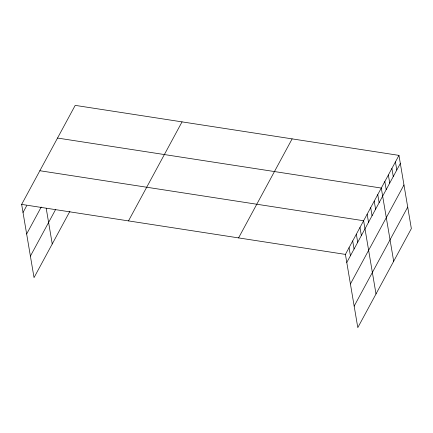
<?xml version="1.0" encoding="UTF-8"?>
<svg xmlns="http://www.w3.org/2000/svg" width="433" height="433" viewBox="0 0 433 433"><rect width="100%" height="100%" fill="white"/><g stroke="black" fill="none" stroke-linecap="round" stroke-linejoin="round"><path stroke-width="0.65" d="M69.913 211.272L34.034 277.623L21.65 204.403L75.201 105.376L398.966 155.377L411.35 228.597L357.799 327.624L345.415 254.404L398.966 155.377M23.019 212.489L26.662 205.756M26.651 233.982L41.222 207.05M30.397 256.13L55.673 209.388M128.493 220.906L182.044 121.873M238.572 237.906L292.123 138.874M346.784 262.495L400.336 163.468M350.416 283.988L403.967 184.961M354.162 306.131L407.713 207.104M57.529 138.051L381.294 188.057L393.678 261.278M39.858 170.732L363.623 220.738L376.006 293.958M21.65 204.403L345.415 254.404M395.432 161.915L396.801 170.001M391.897 168.448L393.267 176.54M388.363 174.986L389.732 183.072M384.829 181.519L386.198 189.611M377.76 194.59L379.129 202.682M374.226 201.129L375.595 209.215M370.691 207.667L372.061 215.753M367.157 214.2L368.526 222.291M359.98 227.471L361.349 235.557M356.337 234.204L357.707 242.291M352.7 240.937L354.064 249.024M349.058 247.671L350.427 255.762M46.212 208.311L52.241 243.952"/></g></svg>
